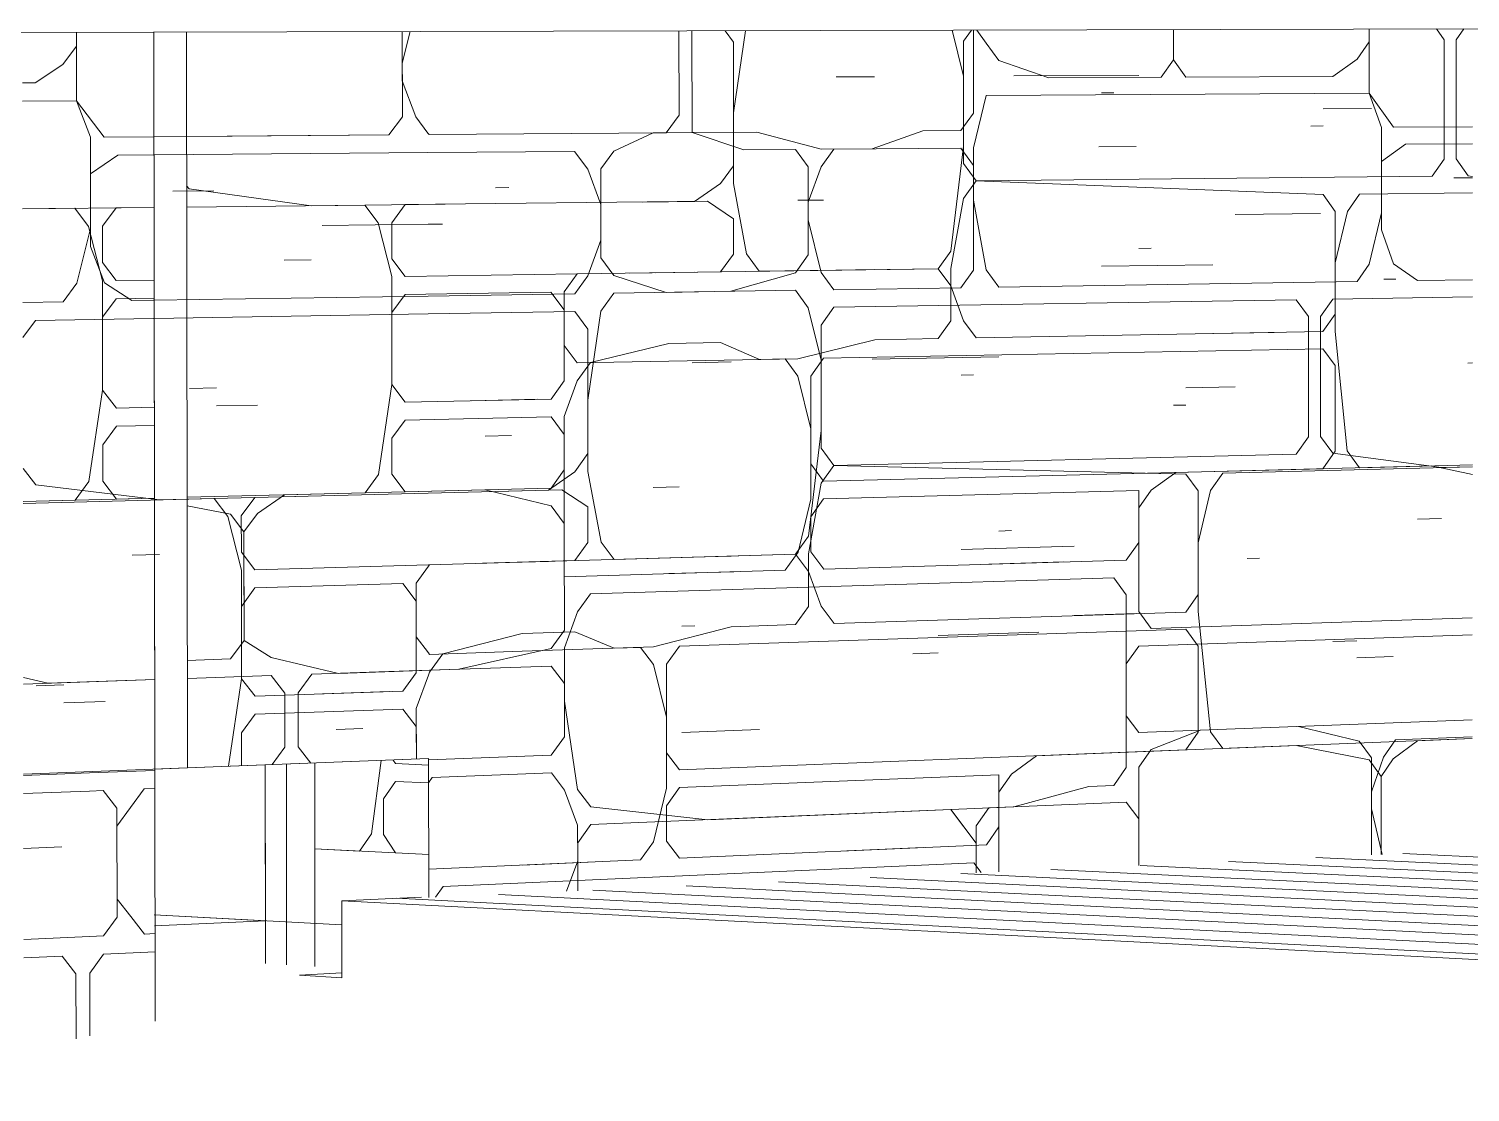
# Model space of a CAD drawing. Header units: inches. Extents: x 490.8 to 498.2, y -67.1 to -6.9.
# Drawn here: x 494.6115 to 494.7023, y -56.2504 to -56.1834 of the extents above; entities that cross this region are included whole.
import ezdxf

# ---------------------------------------------------------------- set-up
doc = ezdxf.new("R2010")
doc.units = ezdxf.units.IN
doc.header["$MEASUREMENT"] = 0
for name, color, linetype, lineweight in [('A-FLOR', 192, 'Continuous', 13), ('A-FLOR-PATT', 8, 'Continuous', 13), ('A-PART', 2, 'Continuous', 9), ('A-WALL-PATT', 111, 'Continuous', 13), ('C-TOPO', 7, 'Continuous', 9), ('L-SITE-WALL', 31, 'Continuous', 13), ('S-FNDN', 32, 'Continuous', 13)]:
    doc.layers.add(name, color=color, linetype=linetype, lineweight=lineweight)

# ---------------------------------------------------------------- blocks, each defined once
blk = doc.blocks.new('FP_34-Back Patio1')
at = {"layer": 'A-WALL-PATT', "lineweight": 9}
for p, q in [((64.575133, -56.183643), (64.57514, -56.187955)), ((64.575133, -56.183643), (64.575134, -56.184507)), ((64.595653, -56.183591), (64.595659, -56.188966)), ((64.596144, -56.183589), (64.595655, -56.185572)), ((64.574267, -56.18566), (64.575134, -56.184507)), ((64.574267, -56.18566), (64.572527, -56.186819)), ((64.595655, -56.185572), (64.595656, -56.186704)), ((64.572527, -56.186819), (64.571725, -56.186823)), ((64.595656, -56.186704), (64.5965, -56.188961)), ((64.571727, -56.187975), (64.57514, -56.187955)), ((64.57514, -56.187955), (64.576878, -56.190241)), ((64.57514, -56.187955), (64.576011, -56.190247)), ((64.595659, -56.188966), (64.594818, -56.190104)), ((64.5965, -56.188961), (64.597272, -56.189993)), ((64.576011, -56.190247), (64.57602, -56.195989)), ((64.576878, -56.190241), (64.579989, -56.190217)), ((64.580014, -56.190217), (64.594818, -56.190104)), ((64.594818, -56.190104), (64.584628, -56.190182)), ((64.577745, -56.191381), (64.576015, -56.192544)), ((64.577745, -56.191381), (64.579989, -56.191362)), ((64.580016, -56.191362), (64.597273, -56.191215)), ((64.576015, -56.192544), (64.576022, -56.197137)), ((64.5812, -56.193639), (64.583776, -56.193613)), ((64.57602, -56.195989), (64.575157, -56.199446)), ((64.590598, -56.195814), (64.597278, -56.195733)), ((64.576022, -56.197137), (64.576892, -56.199421)), ((64.575157, -56.199446), (64.57429, -56.200608)), ((64.576892, -56.199421), (64.578623, -56.200541)), ((64.571748, -56.200648), (64.57429, -56.200608)), ((64.578623, -56.200541), (64.579989, -56.20052)), ((64.580029, -56.200519), (64.597282, -56.200251)), ((64.572551, -56.201787), (64.571751, -56.202857)), ((64.572551, -56.201787), (64.579989, -56.201664)), ((64.580031, -56.201664), (64.597283, -56.20138)), ((64.571765, -56.211105), (64.572567, -56.212143)), ((64.572567, -56.212143), (64.580366, -56.213096)), ((64.586366, -56.212945), (64.597295, -56.212669)), ((64.583802, -56.21301), (64.571768, -56.213314)), ((64.580366, -56.213096), (64.588921, -56.21288)), ((64.583802, -56.21301), (64.584659, -56.214128)), ((64.585514, -56.214105), (64.586366, -56.212945)), ((64.585518, -56.217522), (64.584659, -56.214128)), ((64.585517, -56.216383), (64.585514, -56.214105)), ((64.585517, -56.216383), (64.586372, -56.217497)), ((64.578647, -56.216575), (64.580371, -56.216527)), ((64.586372, -56.217497), (64.5973, -56.217183)), ((64.5973, -56.217275), (64.59653, -56.218334)), ((64.585527, -56.224353), (64.585518, -56.217522)), ((64.585521, -56.219799), (64.586374, -56.218635)), ((64.59569, -56.218359), (64.586374, -56.218635)), ((64.59569, -56.218359), (64.596531, -56.219463)), ((64.59653, -56.218334), (64.596533, -56.220592)), ((64.585521, -56.219799), (64.585527, -56.224353)), ((64.596536, -56.223978), (64.596531, -56.219463)), ((64.596533, -56.220592), (64.596531, -56.219463)), ((64.596533, -56.220592), (64.596534, -56.22172)), ((64.596534, -56.22172), (64.597305, -56.222731)), ((64.58471, -56.229874), (64.585527, -56.224353)), ((64.585527, -56.224353), (64.586382, -56.225462)), ((64.595697, -56.225136), (64.596536, -56.223978)), ((64.597307, -56.224136), (64.596538, -56.226235)), ((64.572587, -56.224794), (64.574328, -56.224735)), ((64.586382, -56.225462), (64.595697, -56.225136)), ((64.590633, -56.225313), (64.594856, -56.225165)), ((64.57433, -56.225883), (64.576931, -56.225792)), ((64.586384, -56.226599), (64.595698, -56.226265)), ((64.595698, -56.226265), (64.59654, -56.227364)), ((64.596538, -56.226235), (64.596542, -56.229421)), ((64.585532, -56.227768), (64.586384, -56.226599)), ((64.585532, -56.227768), (64.585535, -56.229843)), ((64.591483, -56.227549), (64.593173, -56.227487)), ((64.596542, -56.229421), (64.59654, -56.227364))]:
    blk.add_line(p, q, dxfattribs=at)
blk = doc.blocks.new('FP_35-Back Patio1')
at = {"layer": 'A-FLOR-PATT', "lineweight": 9}
for p, q in [((64.658675, -56.235367), (64.826291, -56.243161)), ((64.636514, -56.236368), (64.825554, -56.245488)), ((64.64213, -56.236114), (64.825743, -56.24489)), ((64.647694, -56.235863), (64.825929, -56.244303)), ((64.653209, -56.235614), (64.826112, -56.243727)), ((64.619357, -56.237142), (64.824964, -56.24735)), ((64.625129, -56.236882), (64.825165, -56.246718)), ((64.630847, -56.236624), (64.825361, -56.246097)), ((64.595278, -56.238186), (64.824124, -56.250005)), ((64.601719, -56.237939), (64.82434, -56.249322)), ((64.607653, -56.237671), (64.824552, -56.248652)), ((64.613532, -56.237405), (64.82476, -56.247995))]:
    blk.add_line(p, q, dxfattribs=at)
blk = doc.blocks.new('FP_37-Back Patio1')
at = {"layer": 'A-PART'}
for p, q in [((64.571738, -56.19476), (64.580021, -56.194668)), ((64.575025, -56.194723), (64.571738, -56.19476)), ((64.575025, -56.194723), (64.575894, -56.195862)), ((64.576761, -56.195852), (64.577625, -56.194695)), ((64.577625, -56.194695), (64.580021, -56.194668)), ((64.576766, -56.199294), (64.575894, -56.195862)), ((64.576765, -56.198147), (64.576761, -56.195852)), ((64.576765, -56.198147), (64.577632, -56.199282)), ((64.576777, -56.206178), (64.576766, -56.199294)), ((64.577632, -56.199282), (64.580027, -56.199247)), ((64.57677, -56.201589), (64.577634, -56.200428)), ((64.580029, -56.200391), (64.577634, -56.200428)), ((64.57677, -56.201589), (64.576777, -56.206178)), ((64.575919, -56.211933), (64.576777, -56.206178)), ((64.576777, -56.206178), (64.577644, -56.207307)), ((64.577644, -56.207307), (64.580039, -56.207257)), ((64.576782, -56.209618), (64.577646, -56.208453)), ((64.577646, -56.208453), (64.58004, -56.208401)), ((64.576782, -56.209618), (64.576785, -56.211912)), ((64.575919, -56.211933), (64.575053, -56.213102)), ((64.576785, -56.211912), (64.577652, -56.213037)), ((64.571768, -56.213185), (64.580047, -56.212977)), ((64.571768, -56.213185), (64.575053, -56.213102)), ((64.577652, -56.213037), (64.580047, -56.212977)), ((64.571786, -56.224285), (64.573332, -56.22464)), ((64.571787, -56.224693), (64.575938, -56.224552)), ((64.573332, -56.22464), (64.580063, -56.224411)), ((64.580063, -56.224411), (64.575938, -56.224552)), ((64.571796, -56.230444), (64.575947, -56.230285)), ((64.575947, -56.230285), (64.580071, -56.230127)), ((64.571798, -56.231594), (64.575948, -56.231431)), ((64.576815, -56.231397), (64.575948, -56.231431)), ((64.576815, -56.231397), (64.577681, -56.232508)), ((64.577683, -56.233653), (64.579406, -56.231296)), ((64.580073, -56.231269), (64.579406, -56.231296)), ((64.577681, -56.232508), (64.577691, -56.239376)), ((64.57769, -56.238232), (64.577683, -56.233653)), ((64.571803, -56.235044), (64.574218, -56.234943)), ((64.578555, -56.239337), (64.57769, -56.238232)), ((64.577691, -56.239376), (64.576828, -56.240561)), ((64.578555, -56.239337), (64.579419, -56.240441)), ((64.571813, -56.240793), (64.575962, -56.240601)), ((64.576828, -56.240561), (64.575962, -56.240601)), ((64.579419, -56.240441), (64.580086, -56.24041)), ((64.571815, -56.241943), (64.574229, -56.241829)), ((64.575099, -56.242935), (64.574229, -56.241829)), ((64.57683, -56.241706), (64.575966, -56.242893)), ((64.57683, -56.241706), (64.580087, -56.241552)), ((64.575105, -56.247041), (64.575099, -56.242935)), ((64.575966, -56.242893), (64.575972, -56.246849))]:
    blk.add_line(p, q, dxfattribs=at)
blk = doc.blocks.new('FP_40-Back Patio1')
at = {"layer": 'A-WALL-PATT', "lineweight": 9}
for p, q in [((64.613088, -56.188849), (64.613085, -56.183546)), ((64.613903, -56.183544), (64.613907, -56.189959)), ((64.63164, -56.183499), (64.631641, -56.188724)), ((64.631838, -56.183499), (64.632435, -56.184323)), ((64.64423, -56.183467), (64.64423, -56.185374)), ((64.656569, -56.183436), (64.656567, -56.187479)), ((64.656569, -56.183436), (64.656568, -56.184246)), ((64.632435, -56.184323), (64.633228, -56.185419)), ((64.655804, -56.185327), (64.656568, -56.184246)), ((64.636392, -56.186502), (64.633228, -56.185419)), ((64.64423, -56.185374), (64.643451, -56.186466)), ((64.64423, -56.185374), (64.645009, -56.186459)), ((64.655804, -56.185327), (64.654273, -56.186413)), ((64.643451, -56.186466), (64.636392, -56.186502)), ((64.654273, -56.186413), (64.645009, -56.186459)), ((64.632436, -56.18762), (64.631642, -56.190923)), ((64.632436, -56.18762), (64.656567, -56.187479)), ((64.656567, -56.187479), (64.658091, -56.189622)), ((64.656567, -56.187479), (64.657329, -56.189628)), ((64.61227, -56.189971), (64.613088, -56.188849)), ((64.630846, -56.18983), (64.631641, -56.188724)), ((64.597272, -56.189993), (64.59734, -56.190085)), ((64.59734, -56.190085), (64.61227, -56.189971)), ((64.611449, -56.189977), (64.608983, -56.191116)), ((64.613907, -56.189959), (64.611449, -56.189977)), ((64.611449, -56.189977), (64.61227, -56.189971)), ((64.613907, -56.189959), (64.617982, -56.189928)), ((64.61717, -56.191046), (64.613907, -56.189959)), ((64.617982, -56.189928), (64.622031, -56.191005)), ((64.625251, -56.190977), (64.628454, -56.189848)), ((64.628454, -56.189848), (64.630846, -56.18983)), ((64.657329, -56.189628), (64.657328, -56.195011)), ((64.658091, -56.189622), (64.66307, -56.189584)), ((64.622031, -56.191005), (64.625251, -56.190977)), ((64.622031, -56.192113), (64.622838, -56.190998)), ((64.630847, -56.19093), (64.622838, -56.190998)), ((64.630847, -56.19093), (64.631642, -56.192022)), ((64.631642, -56.190923), (64.631643, -56.194221)), ((64.639539, -56.190856), (64.641889, -56.190836)), ((64.658852, -56.190692), (64.657329, -56.191781)), ((64.658852, -56.190692), (64.663069, -56.190656)), ((64.597273, -56.191215), (64.606506, -56.191137)), ((64.606506, -56.191137), (64.607334, -56.19225)), ((64.608159, -56.192243), (64.608983, -56.191116)), ((64.620415, -56.191018), (64.61717, -56.191046)), ((64.620415, -56.191018), (64.621224, -56.19212)), ((64.657329, -56.191781), (64.657327, -56.196088)), ((64.607334, -56.19225), (64.608161, -56.194483)), ((64.608159, -56.192243), (64.608164, -56.197842)), ((64.621226, -56.197662), (64.621224, -56.19212)), ((64.622031, -56.192113), (64.621225, -56.194337)), ((64.631644, -56.198617), (64.631642, -56.192022)), ((64.661885, -56.192811), (64.663068, -56.192799)), ((64.601526, -56.193431), (64.602359, -56.193422)), ((64.608161, -56.194483), (64.608163, -56.196722)), ((64.621225, -56.194337), (64.621225, -56.195445)), ((64.631643, -56.194221), (64.632438, -56.198606)), ((64.621225, -56.195445), (64.622034, -56.198758)), ((64.648111, -56.195122), (64.653504, -56.195057)), ((64.657328, -56.195011), (64.656564, -56.198252)), ((64.597278, -56.195733), (64.598185, -56.195722)), ((64.657327, -56.196088), (64.658088, -56.198229)), ((64.608163, -56.196722), (64.607339, -56.198974)), ((64.608164, -56.197842), (64.608989, -56.19895)), ((64.620418, -56.198782), (64.621226, -56.197662)), ((64.656564, -56.198252), (64.6558, -56.19934)), ((64.658088, -56.198229), (64.659608, -56.199281)), ((64.607339, -56.198974), (64.606514, -56.200107)), ((64.608989, -56.19895), (64.612276, -56.200018)), ((64.616361, -56.199954), (64.620418, -56.198782)), ((64.622034, -56.198758), (64.622841, -56.199853)), ((64.630849, -56.199729), (64.631644, -56.198617)), ((64.633231, -56.199692), (64.632438, -56.198606)), ((64.608166, -56.201201), (64.60899, -56.200069)), ((64.620419, -56.199891), (64.60899, -56.200069)), ((64.612276, -56.200018), (64.616361, -56.199954)), ((64.620419, -56.199891), (64.621228, -56.200986)), ((64.622841, -56.199853), (64.630849, -56.199729)), ((64.633231, -56.199692), (64.6558, -56.19934)), ((64.659608, -56.199281), (64.663065, -56.199227)), ((64.597282, -56.200251), (64.606514, -56.200107)), ((64.621228, -56.200986), (64.622037, -56.204295)), ((64.622036, -56.20208), (64.622842, -56.20096)), ((64.622842, -56.20096), (64.651967, -56.200481)), ((64.651967, -56.200481), (64.652735, -56.201549)), ((64.654269, -56.200443), (64.653502, -56.201535)), ((64.654269, -56.200443), (64.663065, -56.200299)), ((64.597283, -56.20138), (64.606515, -56.201228)), ((64.606515, -56.201228), (64.607342, -56.202335)), ((64.608166, -56.201201), (64.607345, -56.206815)), ((64.652735, -56.201549), (64.652733, -56.209109)), ((64.653502, -56.201535), (64.6535, -56.209091)), ((64.607342, -56.202335), (64.607348, -56.210175)), ((64.622039, -56.20983), (64.622036, -56.20208)), ((64.613916, -56.20445), (64.616363, -56.204403)), ((64.622037, -56.204295), (64.622039, -56.208723)), ((64.625256, -56.204233), (64.633232, -56.204081)), ((64.63085, -56.205226), (64.631645, -56.20521)), ((64.645007, -56.20603), (64.64811, -56.205966)), ((64.607345, -56.206815), (64.607349, -56.211295)), ((64.644229, -56.207134), (64.645007, -56.207117)), ((64.622039, -56.208723), (64.621235, -56.215386)), ((64.652733, -56.209109), (64.651965, -56.210207)), ((64.6535, -56.209091), (64.654266, -56.210151)), ((64.622846, -56.210917), (64.622039, -56.20983)), ((64.607348, -56.210175), (64.606523, -56.211315)), ((64.62204, -56.212044), (64.622846, -56.210917)), ((64.622846, -56.210917), (64.651965, -56.210207)), ((64.645007, -56.211464), (64.622846, -56.210917)), ((64.654266, -56.210151), (64.66112, -56.211057)), ((64.604868, -56.212477), (64.606523, -56.211315)), ((64.607349, -56.211295), (64.608178, -56.215751)), ((64.645007, -56.211464), (64.645784, -56.21253)), ((64.64656, -56.21251), (64.647335, -56.211405)), ((64.663059, -56.211008), (64.647335, -56.211405)), ((64.66112, -56.211057), (64.663059, -56.211008)), ((64.597295, -56.212669), (64.605696, -56.212457)), ((64.601544, -56.212561), (64.604868, -56.212477)), ((64.605696, -56.212457), (64.607351, -56.213534)), ((64.611465, -56.212311), (64.613104, -56.212269)), ((64.62204, -56.212044), (64.621235, -56.216494)), ((64.64656, -56.21251), (64.645783, -56.215787)), ((64.645783, -56.219044), (64.645784, -56.21253)), ((64.607351, -56.213534), (64.607353, -56.215774)), ((64.659602, -56.214316), (64.661118, -56.214273)), ((64.620427, -56.216517), (64.621235, -56.215386)), ((64.633234, -56.215051), (64.634026, -56.215029)), ((64.607353, -56.215774), (64.606527, -56.216917)), ((64.608178, -56.215751), (64.609003, -56.216846)), ((64.630853, -56.216217), (64.63797, -56.216012)), ((64.645783, -56.215787), (64.645783, -56.220129)), ((64.5973, -56.217183), (64.597368, -56.217181)), ((64.597368, -56.217181), (64.5973, -56.217275)), ((64.620427, -56.216517), (64.597368, -56.217181)), ((64.606527, -56.216917), (64.600714, -56.217084)), ((64.60238, -56.217036), (64.604872, -56.216965)), ((64.609003, -56.216846), (64.620427, -56.216517)), ((64.613924, -56.216704), (64.616371, -56.216634)), ((64.621236, -56.217601), (64.620427, -56.216517)), ((64.621235, -56.216494), (64.621236, -56.217601)), ((64.648881, -56.216781), (64.649653, -56.216758)), ((64.621236, -56.218708), (64.621236, -56.217601)), ((64.621236, -56.217601), (64.622044, -56.21979)), ((64.621236, -56.218708), (64.621237, -56.219815)), ((64.645783, -56.219044), (64.645006, -56.220154)), ((64.621237, -56.219815), (64.620429, -56.220948)), ((64.622044, -56.21979), (64.622851, -56.22087)), ((64.620429, -56.220948), (64.616373, -56.221079)), ((64.622851, -56.22087), (64.645006, -56.220154)), ((64.637971, -56.220382), (64.641889, -56.220255)), ((64.645783, -56.220129), (64.646558, -56.227696)), ((64.598212, -56.222794), (64.603216, -56.221504)), ((64.603216, -56.221505), (64.606531, -56.221397)), ((64.606531, -56.221397), (64.609007, -56.222435)), ((64.616373, -56.221079), (64.611472, -56.222353)), ((64.61311, -56.222299), (64.645006, -56.22124)), ((64.645006, -56.22124), (64.645783, -56.2223)), ((64.597305, -56.222731), (64.597374, -56.222821)), ((64.597374, -56.222821), (64.603217, -56.222627)), ((64.611472, -56.222353), (64.603217, -56.222627)), ((64.609007, -56.222435), (64.610651, -56.222381)), ((64.610651, -56.222381), (64.611473, -56.223469)), ((64.612292, -56.223441), (64.61311, -56.222299)), ((64.645782, -56.227726), (64.645783, -56.2223)), ((64.654263, -56.222011), (64.655792, -56.221959)), ((64.597375, -56.223949), (64.598212, -56.222794)), ((64.611473, -56.223469), (64.612295, -56.226785)), ((64.612292, -56.223441), (64.612296, -56.229014)), ((64.655792, -56.223035), (64.658079, -56.222955)), ((64.597375, -56.223949), (64.597307, -56.224136)), ((64.612295, -56.226785), (64.612298, -56.231243)), ((64.645782, -56.227726), (64.645005, -56.228841)), ((64.646558, -56.227696), (64.647333, -56.22875)), ((64.647333, -56.22875), (64.663051, -56.228131)), ((64.659596, -56.228267), (64.663051, -56.228131)), ((64.612296, -56.229014), (64.613115, -56.230097)), ((64.613115, -56.230097), (64.645005, -56.228841)), ((64.635609, -56.229211), (64.65196, -56.228568)), ((64.65196, -56.228568), (64.656553, -56.229462)), ((64.658076, -56.229401), (64.659596, -56.228267)), ((64.634029, -56.230369), (64.635609, -56.229211)), ((64.656553, -56.229462), (64.657315, -56.230506)), ((64.658076, -56.229401), (64.657315, -56.230506)), ((64.613116, -56.23121), (64.633237, -56.230401)), ((64.633237, -56.231496), (64.634029, -56.230369)), ((64.633237, -56.230401), (64.633238, -56.232592)), ((64.657315, -56.230506), (64.657313, -56.235428)), ((64.657315, -56.230506), (64.657314, -56.231581)), ((64.612298, -56.231243), (64.611481, -56.234621)), ((64.612298, -56.232358), (64.613116, -56.23121)), ((64.633238, -56.232592), (64.633237, -56.231496)), ((64.657313, -56.235428), (64.657314, -56.231581)), ((64.612299, -56.233472), (64.612298, -56.232358)), ((64.633238, -56.233688), (64.633238, -56.232592)), ((64.633238, -56.232592), (64.633238, -56.236516)), ((64.612299, -56.233472), (64.6123, -56.234586)), ((64.6123, -56.234586), (64.613119, -56.235665)), ((64.633238, -56.233688), (64.632446, -56.234819)), ((64.610661, -56.235772), (64.611481, -56.234621)), ((64.613119, -56.235665), (64.632446, -56.234819)), ((64.623662, -56.235203), (64.628468, -56.234993)), ((64.597319, -56.236356), (64.610661, -56.235772)), ((64.631652, -56.23595), (64.598227, -56.237443)), ((64.603229, -56.236097), (64.607369, -56.235916)), ((64.631652, -56.23595), (64.632113, -56.236566)), ((64.598227, -56.237443), (64.597741, -56.238119))]:
    blk.add_line(p, q, dxfattribs=at)
blk = doc.blocks.new('FP_54-Back Patio1')
at = {"layer": 'A-PART'}
for p, q in [((64.593718, -56.234128), (64.594334, -56.229507)), ((64.595075, -56.229478), (64.595218, -56.229698)), ((64.595218, -56.229698), (64.597312, -56.229791)), ((64.594467, -56.231915), (64.595219, -56.230824)), ((64.595219, -56.230824), (64.597314, -56.230918)), ((64.594467, -56.231915), (64.59447, -56.234164)), ((64.593718, -56.234128), (64.592968, -56.235215)), ((64.59447, -56.234164), (64.595224, -56.235325)), ((64.590142, -56.235076), (64.597318, -56.235428)), ((64.590142, -56.235076), (64.592968, -56.235215)), ((64.595224, -56.235325), (64.597318, -56.235428))]:
    blk.add_line(p, q, dxfattribs=at)
blk = doc.blocks.new('FP_55-Back Patio1')
at = {"layer": 'A-PART'}
for p, q in [((64.615989, -56.183539), (64.61651, -56.18425)), ((64.617265, -56.183536), (64.616513, -56.188702)), ((64.630299, -56.183503), (64.631, -56.186405)), ((64.631, -56.184205), (64.631509, -56.1835)), ((64.660795, -56.183425), (64.661279, -56.184111)), ((64.662521, -56.183421), (64.662036, -56.184109)), ((64.61651, -56.18425), (64.616515, -56.19204)), ((64.631002, -56.191906), (64.631, -56.184205)), ((64.661279, -56.184111), (64.661276, -56.191625)), ((64.662036, -56.184109), (64.662033, -56.191618)), ((64.622992, -56.186444), (64.625406, -56.186433)), ((64.631, -56.186405), (64.631002, -56.190806)), ((64.634175, -56.18639), (64.642041, -56.186352)), ((64.639692, -56.187456), (64.640476, -56.187451)), ((64.616513, -56.188702), (64.616515, -56.193153)), ((64.653655, -56.188455), (64.656716, -56.188435)), ((64.652888, -56.189541), (64.653655, -56.189535)), ((64.631002, -56.190806), (64.630207, -56.197415)), ((64.631797, -56.192997), (64.631002, -56.191906)), ((64.661276, -56.191625), (64.660518, -56.192705)), ((64.662033, -56.191618), (64.662788, -56.192682)), ((64.616515, -56.19204), (64.615701, -56.193161)), ((64.631797, -56.192997), (64.660518, -56.192705)), ((64.662788, -56.192682), (64.663068, -56.192724)), ((64.582073, -56.193299), (64.582226, -56.193501)), ((64.582226, -56.193501), (64.589913, -56.194559)), ((64.614069, -56.194292), (64.615701, -56.193161)), ((64.616515, -56.193153), (64.617332, -56.197592)), ((64.631002, -56.194105), (64.631797, -56.192997)), ((64.653654, -56.193855), (64.631797, -56.192997)), ((64.5933, -56.194522), (64.582075, -56.194646)), ((64.589913, -56.194559), (64.598347, -56.194466)), ((64.5933, -56.194522), (64.594145, -56.195645)), ((64.594988, -56.195635), (64.595828, -56.194494)), ((64.595828, -56.194494), (64.614886, -56.194283)), ((64.610791, -56.194328), (64.614069, -56.194292)), ((64.614886, -56.194283), (64.616517, -56.195378)), ((64.620574, -56.19422), (64.622189, -56.194203)), ((64.631002, -56.194105), (64.630207, -56.198516)), ((64.653654, -56.193855), (64.65442, -56.194926)), ((64.655185, -56.194917), (64.65595, -56.19383)), ((64.663068, -56.193751), (64.65595, -56.19383)), ((64.616517, -56.195378), (64.616518, -56.197603)), ((64.654418, -56.201399), (64.65442, -56.194926)), ((64.655185, -56.194917), (64.654419, -56.198163)), ((64.594992, -56.199029), (64.594145, -56.195645)), ((64.59499, -56.197897), (64.594988, -56.195635)), ((64.642041, -56.197253), (64.642822, -56.197242)), ((64.588218, -56.19799), (64.589918, -56.197967)), ((64.59499, -56.197897), (64.595833, -56.199016)), ((64.616518, -56.197603), (64.615704, -56.198727)), ((64.617332, -56.197591), (64.618145, -56.198691)), ((64.62941, -56.198527), (64.630207, -56.197415)), ((64.654419, -56.198163), (64.654418, -56.202478)), ((64.594999, -56.205816), (64.594992, -56.199029)), ((64.595833, -56.199016), (64.606674, -56.198858)), ((64.606674, -56.198858), (64.605847, -56.199992)), ((64.62941, -56.198527), (64.606674, -56.198858)), ((64.615704, -56.198727), (64.609972, -56.19881)), ((64.611615, -56.198786), (64.614072, -56.198751)), ((64.618145, -56.198691), (64.62941, -56.198527)), ((64.622998, -56.198621), (64.62541, -56.198585)), ((64.630208, -56.199616), (64.62941, -56.198527)), ((64.630207, -56.198515), (64.630208, -56.199616)), ((64.639693, -56.198377), (64.646712, -56.198275)), ((64.605019, -56.200005), (64.595834, -56.200147)), ((64.605019, -56.200005), (64.605848, -56.201114)), ((64.605847, -56.199992), (64.605849, -56.202235)), ((64.630208, -56.200716), (64.630208, -56.199616)), ((64.630208, -56.199616), (64.631004, -56.201802)), ((64.657474, -56.199194), (64.658236, -56.199182)), ((64.594994, -56.201291), (64.595834, -56.200147)), ((64.630208, -56.200716), (64.630208, -56.201816)), ((64.594994, -56.201291), (64.594999, -56.205816)), ((64.605852, -56.2056), (64.605848, -56.201114)), ((64.605849, -56.202235), (64.605848, -56.201114)), ((64.630208, -56.201816), (64.629412, -56.20293)), ((64.631004, -56.201802), (64.631799, -56.202887)), ((64.654418, -56.201399), (64.653651, -56.202492)), ((64.605849, -56.202235), (64.60585, -56.203357)), ((64.631799, -56.202887), (64.653651, -56.202492)), ((64.646712, -56.202617), (64.650577, -56.202547)), ((64.654418, -56.202478), (64.655181, -56.210009)), ((64.60585, -56.203357), (64.606678, -56.204463)), ((64.607504, -56.204447), (64.612438, -56.203238)), ((64.612438, -56.203238), (64.615707, -56.203179)), ((64.615707, -56.203179), (64.618148, -56.204245)), ((64.625412, -56.203003), (64.620579, -56.204199)), ((64.622194, -56.204168), (64.653651, -56.203571)), ((64.629412, -56.20293), (64.625412, -56.203003)), ((64.653651, -56.203571), (64.654417, -56.204635)), ((64.606678, -56.204463), (64.612439, -56.204353)), ((64.606679, -56.205584), (64.607504, -56.204447)), ((64.620579, -56.204199), (64.612439, -56.204353)), ((64.618148, -56.204245), (64.619769, -56.204214)), ((64.619769, -56.204214), (64.620579, -56.205307)), ((64.621387, -56.205291), (64.622194, -56.204168)), ((64.662783, -56.204469), (64.663063, -56.204463)), ((64.620579, -56.205307), (64.621389, -56.208614)), ((64.621387, -56.205291), (64.62139, -56.210829)), ((64.654416, -56.210027), (64.654417, -56.204635)), ((64.582244, -56.206069), (64.583959, -56.206035)), ((64.594163, -56.21149), (64.594999, -56.205816)), ((64.594999, -56.205816), (64.595841, -56.206929)), ((64.605024, -56.206738), (64.605852, -56.2056)), ((64.606679, -56.205584), (64.605854, -56.207843)), ((64.583961, -56.207176), (64.586525, -56.207122)), ((64.595841, -56.206929), (64.605024, -56.206738)), ((64.600032, -56.206842), (64.604195, -56.206756)), ((64.595003, -56.209208), (64.595843, -56.208059)), ((64.595843, -56.208059), (64.605025, -56.207861)), ((64.605025, -56.207861), (64.605855, -56.208964)), ((64.605854, -56.207843), (64.605862, -56.217932)), ((64.600869, -56.209076), (64.602535, -56.209039)), ((64.605856, -56.211206), (64.605855, -56.208964)), ((64.621389, -56.208614), (64.621391, -56.213044)), ((64.595003, -56.209208), (64.595005, -56.21147)), ((64.654416, -56.210027), (64.653649, -56.211125)), ((64.655181, -56.210009), (64.655945, -56.211067)), ((64.62139, -56.210829), (64.622197, -56.211916)), ((64.64438, -56.211358), (64.66051, -56.210952)), ((64.655945, -56.211067), (64.663059, -56.210888)), ((64.66051, -56.210952), (64.663059, -56.21149)), ((64.594163, -56.21149), (64.59332, -56.212643)), ((64.595005, -56.21147), (64.595847, -56.212579)), ((64.605856, -56.211206), (64.605029, -56.212348)), ((64.622197, -56.211916), (64.653649, -56.211125)), ((64.642822, -56.212486), (64.64438, -56.211358)), ((64.5821, -56.212925), (64.59332, -56.212643)), ((64.586534, -56.213952), (64.588236, -56.212771)), ((64.588236, -56.212771), (64.600872, -56.212453)), ((64.595847, -56.212579), (64.605029, -56.212348)), ((64.600872, -56.212453), (64.60503, -56.21347)), ((64.622198, -56.213023), (64.642041, -56.212506)), ((64.642041, -56.213595), (64.642822, -56.212486)), ((64.642041, -56.212506), (64.642041, -56.214684)), ((64.582101, -56.213462), (64.584826, -56.213996)), ((64.60503, -56.21347), (64.605859, -56.214569)), ((64.621391, -56.213044), (64.620585, -56.216389)), ((64.621391, -56.214151), (64.622198, -56.213023)), ((64.642041, -56.214684), (64.642041, -56.213595)), ((64.584826, -56.213996), (64.585682, -56.215112)), ((64.586534, -56.213952), (64.585682, -56.215112)), ((64.60586, -56.21569), (64.605859, -56.214569)), ((64.621392, -56.215258), (64.621391, -56.214151)), ((64.585682, -56.215112), (64.58569, -56.221944)), ((64.585682, -56.215112), (64.585683, -56.216251)), ((64.621392, -56.215258), (64.621393, -56.216365)), ((64.642041, -56.215773), (64.642041, -56.214684)), ((64.642041, -56.214684), (64.642041, -56.220128)), ((64.58569, -56.221944), (64.585683, -56.216251)), ((64.60586, -56.21569), (64.605865, -56.221294)), ((64.619776, -56.21752), (64.620585, -56.216389)), ((64.621393, -56.216365), (64.6222, -56.217449)), ((64.642041, -56.215773), (64.64126, -56.216885)), ((64.6222, -56.217449), (64.64126, -56.216885)), ((64.632596, -56.217141), (64.637337, -56.217001)), ((64.605862, -56.217932), (64.619776, -56.21752)), ((64.640477, -56.217998), (64.607516, -56.219002)), ((64.612448, -56.217737), (64.61653, -56.217616)), ((64.640477, -56.217998), (64.64126, -56.219064)), ((64.607516, -56.219002), (64.606691, -56.220147)), ((64.64126, -56.219064), (64.64126, -56.229956)), ((64.606691, -56.220147), (64.605866, -56.222414)), ((64.642041, -56.220128), (64.642822, -56.221191)), ((64.642822, -56.221191), (64.663055, -56.220522)), ((64.605865, -56.221294), (64.605038, -56.222442)), ((64.613269, -56.221055), (64.614086, -56.221029)), ((64.629417, -56.221635), (64.635761, -56.221425)), ((64.642041, -56.222306), (64.663054, -56.221592)), ((64.584837, -56.22311), (64.58569, -56.221944)), ((64.58569, -56.221944), (64.587398, -56.223026)), ((64.599213, -56.223761), (64.605038, -56.222442)), ((64.605866, -56.222414), (64.605869, -56.225776)), ((64.627821, -56.222789), (64.629417, -56.222735)), ((64.642041, -56.222306), (64.64126, -56.223422)), ((64.582114, -56.2232), (64.584837, -56.22311)), ((64.587398, -56.223026), (64.591643, -56.224018)), ((64.605039, -56.223563), (64.594176, -56.223932)), ((64.605039, -56.223563), (64.605868, -56.224655)), ((64.64126, -56.223422), (64.64126, -56.226689)), ((64.582116, -56.224342), (64.587399, -56.224162)), ((64.587399, -56.224162), (64.588251, -56.225269)), ((64.589101, -56.22524), (64.589949, -56.224076)), ((64.589949, -56.224076), (64.594176, -56.223932)), ((64.591643, -56.224018), (64.599213, -56.223761)), ((64.588251, -56.225269), (64.588256, -56.228677)), ((64.589101, -56.22524), (64.589106, -56.228645)), ((64.60587, -56.228016), (64.605868, -56.224655)), ((64.605868, -56.225775), (64.6067, -56.231343)), ((64.64126, -56.226689), (64.642041, -56.227748)), ((64.663051, -56.226942), (64.642041, -56.227748)), ((64.60587, -56.228016), (64.605043, -56.229168)), ((64.613273, -56.227739), (64.61816, -56.227555)), ((64.642821, -56.228806), (64.645933, -56.227599)), ((64.65211, -56.227362), (64.655939, -56.228291)), ((64.657463, -56.229306), (64.658225, -56.228201)), ((64.658225, -56.228201), (64.663051, -56.228011)), ((64.587462, -56.229769), (64.588256, -56.228677)), ((64.589106, -56.228645), (64.5899, -56.229675)), ((64.642041, -56.229925), (64.642821, -56.228806)), ((64.655939, -56.228291), (64.656701, -56.229336)), ((64.597312, -56.229465), (64.605043, -56.229168)), ((64.640477, -56.231077), (64.64126, -56.229956)), ((64.642041, -56.229925), (64.642041, -56.236118)), ((64.656699, -56.235456), (64.656701, -56.229336)), ((64.657463, -56.229306), (64.656701, -56.231487)), ((64.597314, -56.230904), (64.597545, -56.230583)), ((64.605044, -56.230289), (64.597545, -56.230583)), ((64.605044, -56.230289), (64.605873, -56.231377)), ((64.606702, -56.233582), (64.605873, -56.231377)), ((64.6067, -56.231343), (64.607526, -56.232429)), ((64.634183, -56.23243), (64.63891, -56.231141)), ((64.63891, -56.231141), (64.640477, -56.231077)), ((64.656701, -56.231487), (64.6567, -56.232562)), ((64.607526, -56.232429), (64.61491, -56.233238)), ((64.607527, -56.233547), (64.630217, -56.232597)), ((64.61491, -56.233238), (64.634183, -56.23243)), ((64.630217, -56.232597), (64.631807, -56.234724)), ((64.630217, -56.232597), (64.631012, -56.233661)), ((64.631806, -56.233627), (64.6326, -56.232497)), ((64.6326, -56.232497), (64.64126, -56.232134)), ((64.64126, -56.232134), (64.642041, -56.233189)), ((64.6567, -56.232562), (64.657383, -56.235425)), ((64.606704, -56.23582), (64.606702, -56.233582)), ((64.606703, -56.234701), (64.607527, -56.233547)), ((64.61491, -56.233238), (64.620593, -56.233)), ((64.631807, -56.23658), (64.631806, -56.233627)), ((64.642041, -56.233189), (64.642041, -56.236118)), ((64.606705, -56.237714), (64.606703, -56.234701)), ((64.606006, -56.237745), (64.606704, -56.23582))]:
    blk.add_line(p, q, dxfattribs=at)

msp = doc.modelspace()

# ---------------------------------------------------------------- linework, layer by layer
at = {"layer": 'A-FLOR'}
for p, q in [((494.636289, -56.238114), (494.631267, -56.238341)), ((494.631267, -56.238341), (494.863418, -56.2504)), ((494.631267, -56.238341), (494.631272, -56.243207))]:
    msp.add_line(p, q, dxfattribs=at)
at = {"layer": 'A-PART'}
for p, q in [((494.619423, -56.18363), (494.61949, -56.230052)), ((494.619512, -56.245937), (494.619423, -56.18363)), ((494.621542, -56.229973), (494.621478, -56.183625)), ((494.621478, -56.183625), (494.621542, -56.229973)), ((494.621542, -56.229973), (494.61949, -56.230052)), ((494.621542, -56.229973), (494.636731, -56.229391)), ((494.626444, -56.229792), (494.62646, -56.242293)), ((494.626456, -56.239607), (494.626444, -56.229792)), ((494.627791, -56.242379), (494.627775, -56.22974)), ((494.627775, -56.22974), (494.627791, -56.242379)), ((494.62957, -56.242494), (494.629555, -56.229671)), ((494.629555, -56.229671), (494.62957, -56.242494)), ((494.63674, -56.238138), (494.636731, -56.229391)), ((494.619453, -56.239234), (494.626456, -56.239607))]:
    msp.add_line(p, q, dxfattribs=at)
at = {"layer": 'C-TOPO'}
for p, q in [((494.628605, -56.243024), (494.631266, -56.242881)), ((494.631266, -56.242881), (494.628605, -56.243024)), ((494.631272, -56.243198), (494.628605, -56.243024)), ((494.628605, -56.243024), (494.631272, -56.243198))]:
    msp.add_line(p, q, dxfattribs=at)
at = {"layer": 'L-SITE-WALL'}
for p, q in [((494.610997, -56.183653), (494.7034, -56.183419)), ((494.636731, -56.229391), (494.611214, -56.230369)), ((494.636731, -56.229391), (494.63674, -56.238138)), ((494.631257, -56.239863), (494.619453, -56.239234))]:
    msp.add_line(p, q, dxfattribs=at)
at = {"layer": 'S-FNDN'}
msp.add_line((494.626456, -56.239607), (494.619474, -56.239928), dxfattribs=at)

# ---------------------------------------------------------------- block references
at = {"layer": 'A-FLOR', "lineweight": 9}
msp.add_blockref('FP_35-Back Patio1', (430.039419, 0), dxfattribs=at)
at = {"layer": 'A-PART'}
for name in ['FP_55-Back Patio1', 'FP_37-Back Patio1', 'FP_54-Back Patio1']:
    msp.add_blockref(name, (430.039419, 0), dxfattribs=at)
at = {"layer": 'L-SITE-WALL', "lineweight": 9}
for name in ['FP_40-Back Patio1', 'FP_34-Back Patio1']:
    msp.add_blockref(name, (430.039419, 0), dxfattribs=at)

doc.saveas('drawing.dxf')
